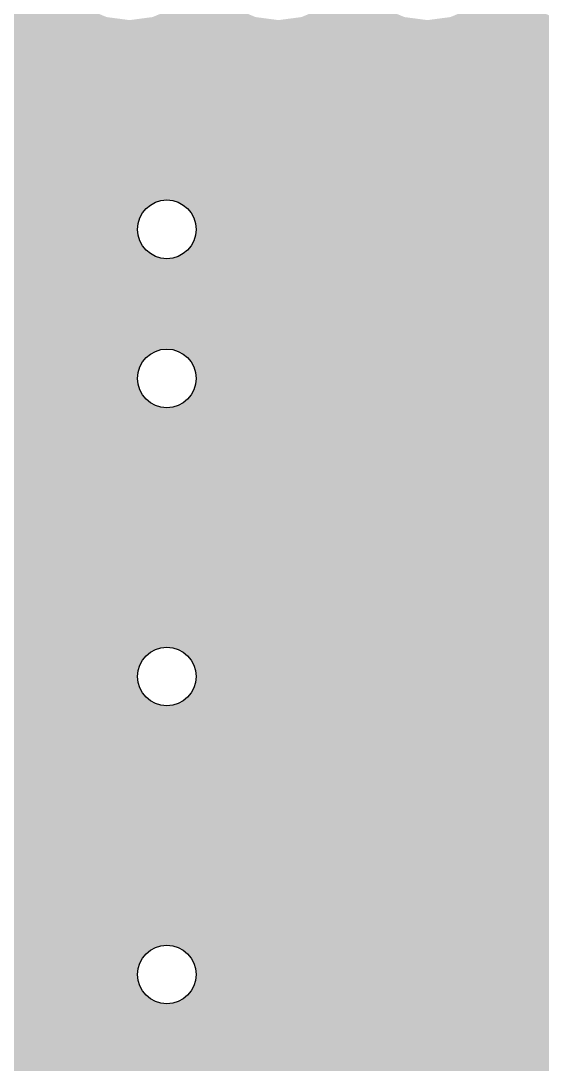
# Model space of a CAD drawing. Header units: millimetres. Extents: x -3894 to -3474, y -291 to 6.
# Drawn here: x -3733.36 to -3729.8, y -112.08 to -104.97 of the extents above; entities that cross this region are included whole.
import ezdxf

# ---------------------------------------------------------------- set-up
doc = ezdxf.new("R2010")
doc.units = ezdxf.units.MM
doc.layers.add('BLACK', color=7, linetype='Continuous')

msp = doc.modelspace()

# ---------------------------------------------------------------- hatches: boundary and pattern name
h = msp.add_hatch(color=256)
h.paths.add_polyline_path([(-3729.1832, -105.9626), (-3729.2189, -105.9578), (-3729.365, -105.8973), (-3729.4904, -105.8011), (-3729.5867, -105.6756), (-3729.6138, -105.6103), (-3729.6472, -105.5296), (-3729.6472, -105.5296), (-3729.6678, -105.3728), (-3729.6472, -105.216), (-3729.6055, -105.1153), (-3729.6006, -105.1013), (-3729.6015, -105.0315), (-3729.6399, -104.9732), (-3729.7038, -104.9449), (-3729.7269, -104.9418), (-3729.873, -104.8813), (-3730.0027, -104.7818), (-3730.02, -104.7707), (-3730.0885, -104.7566), (-3730.1536, -104.7818), (-3730.2833, -104.8813), (-3730.4294, -104.9418), (-3730.5128, -104.9528), (-3730.5861, -104.9625), (-3730.6986, -104.9477), (-3730.7429, -104.9418), (-3730.889, -104.8813), (-3731.0187, -104.7818), (-3731.036, -104.7707), (-3731.1045, -104.7566), (-3731.1696, -104.7818), (-3731.2993, -104.8813), (-3731.4454, -104.9418), (-3731.5288, -104.9528), (-3731.6021, -104.9625), (-3731.7146, -104.9477), (-3731.7589, -104.9418), (-3731.905, -104.8813), (-3732.0347, -104.7818), (-3732.052, -104.7707), (-3732.1205, -104.7566), (-3732.1856, -104.7818), (-3732.3153, -104.8813), (-3732.4614, -104.9418), (-3732.5448, -104.9528), (-3732.6181, -104.9625), (-3732.7306, -104.9477), (-3732.7749, -104.9418), (-3732.921, -104.8813), (-3733.0507, -104.7818), (-3733.068, -104.7707), (-3733.1365, -104.7566), (-3733.2016, -104.7818), (-3733.3313, -104.8813), (-3733.4774, -104.9418), (-3733.5608, -104.9528), (-3733.6341, -104.9625), (-3733.6904, -104.9551), (-3733.6904, -130.5188), (-3729.1832, -130.5188)])
h.paths.add_polyline_path([(-3732.5641, -111.4688, -1), (-3732.1641, -111.4688, -1)], flags=16)
h.paths.add_polyline_path([(-3732.1641, -113.5008, -1), (-3732.5641, -113.5008, -1)], flags=16)
h.paths.add_polyline_path([(-3732.5641, -109.4368, -1), (-3732.1641, -109.4368, -1)], flags=16)
h.paths.add_polyline_path([(-3732.1641, -115.5328, -1), (-3732.5641, -115.5328, -1)], flags=16)
h.paths.add_polyline_path([(-3732.5641, -107.4048, -1), (-3732.1641, -107.4048, -1)], flags=16)
h.paths.add_polyline_path([(-3732.5641, -106.3888, -1), (-3732.1641, -106.3888, -1)], flags=16)
h.paths.add_polyline_path([(-3732.1641, -117.5648, -1), (-3732.5641, -117.5648, -1)], flags=16)
h.paths.add_polyline_path([(-3732.1641, -119.5968, -1), (-3732.5641, -119.5968, -1)], flags=16)
h.paths.add_polyline_path([(-3732.1641, -121.6288, -1), (-3732.5641, -121.6288, -1)], flags=16)
h.paths.add_polyline_path([(-3732.1641, -123.6608, -1), (-3732.5641, -123.6608, -1)], flags=16)
h.paths.add_polyline_path([(-3732.1641, -125.6928, -1), (-3732.5641, -125.6928, -1)], flags=16)
h.paths.add_polyline_path([(-3732.1641, -127.7248, -1), (-3732.5641, -127.7248, -1)], flags=16)
h.paths.add_polyline_path([(-3732.1641, -129.7568, -1), (-3732.5641, -129.7568, -1)], flags=16)

# ---------------------------------------------------------------- linework, layer by layer
at = {"layer": 'BLACK'}
for centre in [(-3732.3641, -106.3888), (-3732.3641, -107.4048), (-3732.3641, -109.4368), (-3732.3641, -111.4688)]:
    msp.add_circle(centre, 0.2, dxfattribs=at)

doc.saveas('drawing.dxf')
